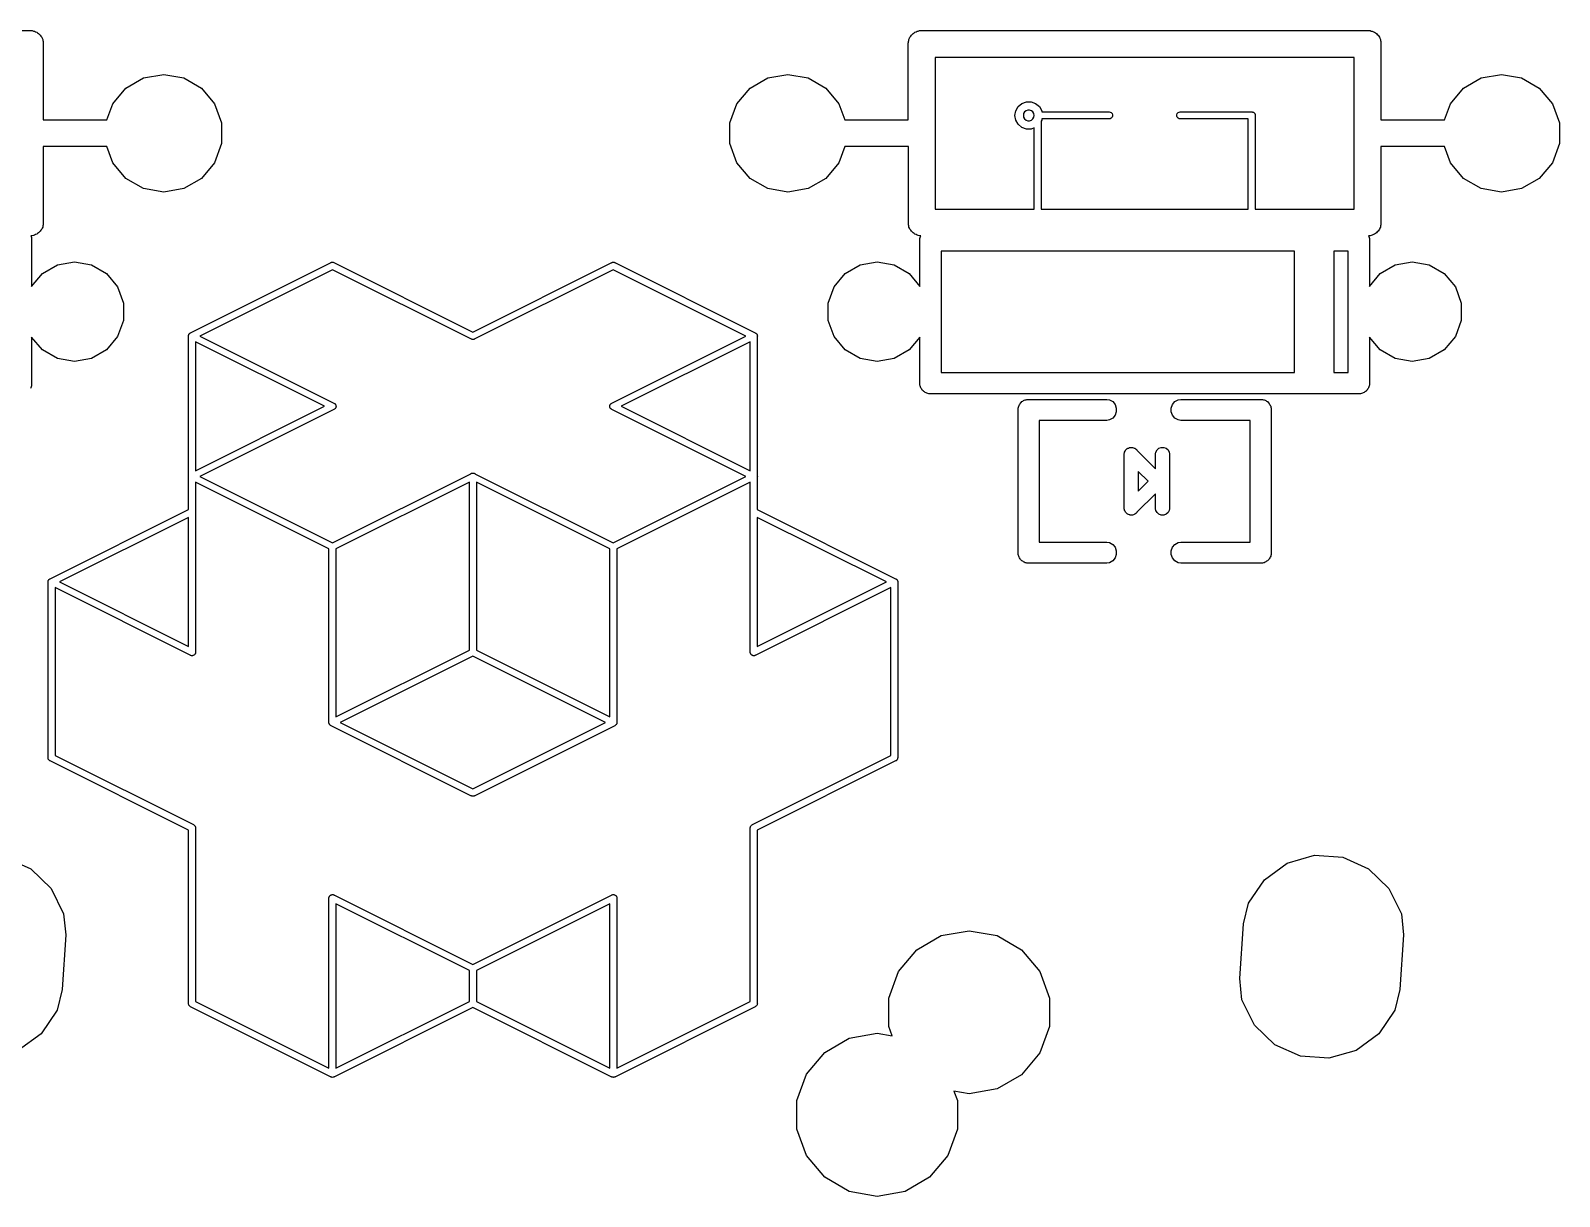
# Model space of a CAD drawing. Extents: x 243 to 312, y -176.3 to -102.
# Drawn here: x 290.2 to 311.98, y -147.21 to -130.62 of the extents above; entities that cross this region are included whole.
import ezdxf

# ---------------------------------------------------------------- set-up
doc = ezdxf.new("R2010")
doc.units = 0
doc.header["$MEASUREMENT"] = 0
doc.layers.add('BLACK', color=7, linetype='CONTINUOUS')

msp = doc.modelspace()

# ---------------------------------------------------------------- linework, layer by layer
at = {"layer": 'BLACK', "linetype": 'CONTINUOUS'}
for p, q in [((283.828, -130.619), (290.212, -130.619)), ((290.212, -130.619), (290.212, -130.62)), ((290.212, -130.62), (290.229, -130.62)), ((290.229, -130.62), (290.244, -130.625)), ((290.244, -130.625), (290.261, -130.628)), ((290.261, -130.628), (290.276, -130.637)), ((302.814, -130.637), (302.829, -130.628)), ((302.829, -130.628), (302.846, -130.625)), ((302.846, -130.625), (302.861, -130.62)), ((302.861, -130.62), (302.878, -130.62)), ((302.878, -130.62), (302.878, -130.619)), ((302.878, -130.619), (309.262, -130.619)), ((309.262, -130.619), (309.262, -130.62)), ((309.262, -130.62), (309.279, -130.62)), ((309.279, -130.62), (309.294, -130.625)), ((309.294, -130.625), (309.311, -130.628)), ((309.311, -130.628), (309.326, -130.637)), ((290.276, -130.637), (290.292, -130.642)), ((290.292, -130.642), (290.305, -130.653)), ((290.305, -130.653), (290.319, -130.662)), ((290.319, -130.662), (290.33, -130.675)), ((290.33, -130.675), (290.343, -130.686)), ((290.343, -130.686), (290.352, -130.7)), ((290.352, -130.7), (290.363, -130.713)), ((290.363, -130.713), (290.368, -130.729)), ((290.368, -130.729), (290.377, -130.744)), ((290.377, -130.744), (290.38, -130.761)), ((290.38, -130.761), (290.385, -130.776)), ((290.385, -130.776), (290.385, -130.793)), ((290.385, -130.793), (290.385, -130.793)), ((290.385, -130.793), (290.385, -131.889)), ((302.704, -131.889), (302.704, -130.793)), ((302.704, -130.793), (302.705, -130.793)), ((302.705, -130.776), (302.71, -130.761)), ((302.705, -130.793), (302.705, -130.776)), ((302.71, -130.761), (302.713, -130.744)), ((302.713, -130.744), (302.722, -130.729)), ((302.722, -130.729), (302.727, -130.713)), ((302.727, -130.713), (302.738, -130.7)), ((302.738, -130.7), (302.747, -130.686)), ((302.747, -130.686), (302.76, -130.675)), ((302.76, -130.675), (302.771, -130.662)), ((302.771, -130.662), (302.785, -130.653)), ((302.785, -130.653), (302.798, -130.642)), ((302.798, -130.642), (302.814, -130.637)), ((309.326, -130.637), (309.342, -130.642)), ((309.342, -130.642), (309.355, -130.653)), ((309.355, -130.653), (309.369, -130.662)), ((309.369, -130.662), (309.38, -130.675)), ((309.38, -130.675), (309.393, -130.686)), ((309.393, -130.686), (309.402, -130.7)), ((309.402, -130.7), (309.413, -130.713)), ((309.413, -130.713), (309.418, -130.729)), ((309.418, -130.729), (309.427, -130.744)), ((309.427, -130.744), (309.43, -130.761)), ((309.43, -130.761), (309.435, -130.776)), ((309.435, -130.776), (309.435, -130.793)), ((309.435, -130.793), (309.435, -130.793)), ((309.435, -130.793), (309.435, -131.889)), ((309.055, -131), (303.085, -131)), ((303.085, -131), (303.085, -133.159)), ((309.054, -133.159), (309.055, -131)), ((291.813, -131.292), (292.1, -131.242)), ((292.1, -131.242), (292.387, -131.292)), ((300.703, -131.292), (300.99, -131.242)), ((300.99, -131.242), (301.277, -131.292)), ((310.863, -131.292), (311.15, -131.242)), ((311.15, -131.242), (311.437, -131.292)), ((291.374, -131.661), (291.561, -131.438)), ((291.561, -131.438), (291.813, -131.292)), ((292.387, -131.292), (292.639, -131.438)), ((292.639, -131.438), (292.826, -131.661)), ((300.264, -131.661), (300.451, -131.438)), ((300.451, -131.438), (300.703, -131.292)), ((301.277, -131.292), (301.529, -131.438)), ((301.529, -131.438), (301.716, -131.661)), ((310.424, -131.661), (310.611, -131.438)), ((310.611, -131.438), (310.863, -131.292)), ((311.437, -131.292), (311.689, -131.438)), ((311.689, -131.438), (311.876, -131.661)), ((291.291, -131.889), (291.374, -131.661)), ((292.826, -131.661), (292.925, -131.934)), ((300.164, -131.934), (300.264, -131.661)), ((301.716, -131.661), (301.799, -131.889)), ((304.234, -131.759), (304.268, -131.7)), ((304.268, -131.7), (304.321, -131.656)), ((304.321, -131.656), (304.385, -131.632)), ((304.385, -131.632), (304.453, -131.632)), ((304.453, -131.632), (304.517, -131.656)), ((304.517, -131.656), (304.57, -131.7)), ((304.57, -131.7), (304.604, -131.759)), ((310.341, -131.889), (310.424, -131.661)), ((311.876, -131.661), (311.976, -131.934)), ((290.385, -131.889), (291.291, -131.889)), ((292.925, -131.934), (292.925, -132.226)), ((300.164, -132.226), (300.164, -131.934)), ((301.799, -131.889), (302.704, -131.889)), ((304.222, -131.826), (304.234, -131.759)), ((304.234, -131.893), (304.222, -131.826)), ((304.268, -131.952), (304.234, -131.893)), ((304.346, -131.8), (304.342, -131.826)), ((304.342, -131.826), (304.346, -131.852)), ((304.36, -131.776), (304.346, -131.8)), ((304.346, -131.852), (304.36, -131.876)), ((304.38, -131.759), (304.36, -131.776)), ((304.36, -131.876), (304.38, -131.893)), ((304.406, -131.75), (304.38, -131.759)), ((304.38, -131.893), (304.406, -131.902)), ((304.432, -131.75), (304.406, -131.75)), ((304.406, -131.902), (304.432, -131.902)), ((304.458, -131.759), (304.432, -131.75)), ((304.432, -131.902), (304.458, -131.893)), ((304.478, -131.776), (304.458, -131.759)), ((304.458, -131.893), (304.478, -131.876)), ((304.492, -131.8), (304.478, -131.776)), ((304.478, -131.876), (304.492, -131.852)), ((304.496, -131.826), (304.492, -131.8)), ((304.492, -131.852), (304.496, -131.826)), ((304.604, -131.893), (304.596, -131.907)), ((304.596, -131.907), (304.596, -133.159)), ((304.604, -131.759), (304.607, -131.776)), ((304.607, -131.876), (304.604, -131.893)), ((304.607, -131.776), (305.566, -131.776)), ((305.566, -131.876), (304.607, -131.876)), ((305.566, -131.776), (305.579, -131.779)), ((305.579, -131.873), (305.566, -131.876)), ((305.579, -131.779), (305.594, -131.787)), ((305.594, -131.865), (305.579, -131.873)), ((305.594, -131.787), (305.606, -131.801)), ((305.606, -131.851), (305.594, -131.865)), ((305.606, -131.801), (305.612, -131.817)), ((305.612, -131.835), (305.606, -131.851)), ((305.612, -131.817), (305.612, -131.835)), ((306.528, -131.817), (306.534, -131.801)), ((306.528, -131.835), (306.528, -131.817)), ((306.534, -131.851), (306.528, -131.835)), ((306.534, -131.801), (306.546, -131.787)), ((306.546, -131.865), (306.534, -131.851)), ((306.546, -131.787), (306.561, -131.779)), ((306.561, -131.873), (306.546, -131.865)), ((306.561, -131.779), (306.574, -131.776)), ((306.574, -131.876), (306.561, -131.873)), ((306.574, -131.776), (307.603, -131.776)), ((307.544, -131.876), (306.574, -131.876)), ((307.544, -133.159), (307.544, -131.876)), ((307.603, -131.776), (307.607, -131.778)), ((307.607, -131.778), (307.611, -131.779)), ((307.611, -131.779), (307.615, -131.781)), ((307.615, -131.781), (307.619, -131.782)), ((307.619, -131.782), (307.623, -131.785)), ((307.623, -131.785), (307.626, -131.787)), ((307.626, -131.787), (307.629, -131.791)), ((307.629, -131.791), (307.633, -131.794)), ((307.633, -131.794), (307.635, -131.797)), ((307.635, -131.797), (307.638, -131.801)), ((307.638, -131.801), (307.639, -131.805)), ((307.639, -131.805), (307.641, -131.809)), ((307.641, -131.809), (307.642, -131.813)), ((307.642, -131.813), (307.644, -131.817)), ((307.644, -131.817), (307.644, -133.159)), ((309.435, -131.889), (310.341, -131.889)), ((311.976, -131.934), (311.976, -132.226)), ((304.321, -131.996), (304.268, -131.952)), ((304.385, -132.02), (304.321, -131.996)), ((304.453, -132.02), (304.385, -132.02)), ((304.496, -132.004), (304.453, -132.02)), ((304.496, -133.159), (304.496, -132.004)), ((291.291, -132.27), (290.385, -132.27)), ((290.385, -132.27), (290.385, -133.367)), ((291.374, -132.499), (291.291, -132.27)), ((292.925, -132.226), (292.826, -132.499)), ((300.264, -132.499), (300.164, -132.226)), ((301.799, -132.27), (301.716, -132.499)), ((302.705, -132.27), (301.799, -132.27)), ((302.705, -133.384), (302.705, -132.27)), ((310.341, -132.27), (309.435, -132.27)), ((309.435, -132.27), (309.435, -133.367)), ((310.424, -132.499), (310.341, -132.27)), ((311.976, -132.226), (311.876, -132.499)), ((291.561, -132.722), (291.374, -132.499)), ((292.826, -132.499), (292.639, -132.722)), ((300.451, -132.722), (300.264, -132.499)), ((301.716, -132.499), (301.529, -132.722)), ((310.611, -132.722), (310.424, -132.499)), ((311.876, -132.499), (311.689, -132.722)), ((291.813, -132.868), (291.561, -132.722)), ((292.639, -132.722), (292.387, -132.868)), ((300.703, -132.868), (300.451, -132.722)), ((301.529, -132.722), (301.277, -132.868)), ((310.863, -132.868), (310.611, -132.722)), ((311.689, -132.722), (311.437, -132.868)), ((292.1, -132.918), (291.813, -132.868)), ((292.387, -132.868), (292.1, -132.918)), ((300.99, -132.918), (300.703, -132.868)), ((301.277, -132.868), (300.99, -132.918)), ((311.15, -132.918), (310.863, -132.868)), ((311.437, -132.868), (311.15, -132.918)), ((303.085, -133.159), (304.496, -133.159)), ((304.596, -133.159), (307.544, -133.159)), ((307.644, -133.159), (309.054, -133.159)), ((290.363, -133.447), (290.352, -133.46)), ((290.368, -133.431), (290.363, -133.447)), ((290.377, -133.416), (290.368, -133.431)), ((290.38, -133.399), (290.377, -133.416)), ((290.385, -133.384), (290.38, -133.399)), ((290.385, -133.367), (290.385, -133.367)), ((290.385, -133.367), (290.385, -133.384)), ((302.71, -133.399), (302.705, -133.384)), ((302.713, -133.416), (302.71, -133.399)), ((302.722, -133.431), (302.713, -133.416)), ((302.727, -133.447), (302.722, -133.431)), ((302.738, -133.46), (302.727, -133.447)), ((309.413, -133.447), (309.402, -133.46)), ((309.418, -133.431), (309.413, -133.447)), ((309.427, -133.416), (309.418, -133.431)), ((309.43, -133.399), (309.427, -133.416)), ((309.435, -133.384), (309.43, -133.399)), ((309.435, -133.367), (309.435, -133.367)), ((309.435, -133.367), (309.435, -133.384)), ((290.212, -133.54), (290.207, -133.54)), ((290.207, -133.54), (290.213, -133.551)), ((290.229, -133.54), (290.212, -133.54)), ((290.212, -133.54), (290.212, -133.54)), ((290.213, -133.551), (290.216, -133.564)), ((290.216, -133.564), (290.22, -133.577)), ((290.22, -133.577), (290.22, -134.26)), ((290.244, -133.535), (290.229, -133.54)), ((290.261, -133.532), (290.244, -133.535)), ((290.276, -133.523), (290.261, -133.532)), ((290.292, -133.518), (290.276, -133.523)), ((290.305, -133.507), (290.292, -133.518)), ((290.319, -133.498), (290.305, -133.507)), ((290.33, -133.485), (290.319, -133.498)), ((290.343, -133.474), (290.33, -133.485)), ((290.352, -133.46), (290.343, -133.474)), ((302.747, -133.474), (302.738, -133.46)), ((302.76, -133.485), (302.747, -133.474)), ((302.771, -133.498), (302.76, -133.485)), ((302.785, -133.507), (302.771, -133.498)), ((302.798, -133.518), (302.785, -133.507)), ((302.814, -133.523), (302.798, -133.518)), ((302.829, -133.532), (302.814, -133.523)), ((302.846, -133.535), (302.829, -133.532)), ((302.861, -133.54), (302.846, -133.535)), ((302.878, -133.54), (302.861, -133.54)), ((302.87, -133.577), (302.874, -133.564)), ((302.87, -133.631), (302.87, -133.577)), ((302.87, -134.26), (302.87, -133.631)), ((302.87, -133.631), (302.87, -133.631)), ((302.874, -133.564), (302.877, -133.551)), ((302.877, -133.551), (302.883, -133.54)), ((302.883, -133.54), (302.878, -133.54)), ((302.878, -133.54), (302.878, -133.54)), ((309.262, -133.54), (309.257, -133.54)), ((309.257, -133.54), (309.263, -133.551)), ((309.279, -133.54), (309.262, -133.54)), ((309.262, -133.54), (309.262, -133.54)), ((309.263, -133.551), (309.266, -133.564)), ((309.266, -133.564), (309.27, -133.577)), ((309.27, -133.577), (309.27, -134.26)), ((309.294, -133.535), (309.279, -133.54)), ((309.311, -133.532), (309.294, -133.535)), ((309.326, -133.523), (309.311, -133.532)), ((309.342, -133.518), (309.326, -133.523)), ((309.355, -133.507), (309.342, -133.518)), ((309.369, -133.498), (309.355, -133.507)), ((309.38, -133.485), (309.369, -133.498)), ((309.393, -133.474), (309.38, -133.485)), ((309.402, -133.46), (309.393, -133.474)), ((308.204, -133.756), (303.174, -133.756)), ((303.174, -133.756), (303.174, -135.484)), ((308.204, -135.484), (308.204, -133.756)), ((308.966, -133.756), (308.762, -133.756)), ((308.762, -133.756), (308.762, -135.484)), ((308.966, -134.593), (308.966, -133.756)), ((290.22, -134.26), (290.374, -134.077)), ((290.374, -134.077), (290.587, -133.953)), ((290.587, -133.953), (290.83, -133.911)), ((290.83, -133.911), (291.073, -133.953)), ((291.073, -133.953), (291.286, -134.077)), ((291.286, -134.077), (291.444, -134.265)), ((292.484, -134.92), (294.474, -133.925)), ((294.503, -134.022), (292.615, -134.966)), ((294.474, -133.925), (294.476, -133.924)), ((294.476, -133.924), (294.482, -133.921)), ((294.482, -133.921), (294.485, -133.919)), ((294.485, -133.919), (294.486, -133.919)), ((294.486, -133.919), (294.492, -133.917)), ((294.492, -133.917), (294.495, -133.917)), ((294.495, -133.917), (294.498, -133.916)), ((294.498, -133.916), (294.503, -133.916)), ((294.503, -133.916), (294.509, -133.916)), ((296.474, -135.008), (294.503, -134.022)), ((294.509, -133.916), (294.512, -133.917)), ((294.512, -133.917), (294.515, -133.917)), ((294.515, -133.917), (294.521, -133.919)), ((294.521, -133.919), (294.522, -133.919)), ((294.522, -133.919), (294.525, -133.921)), ((294.525, -133.921), (294.531, -133.924)), ((294.531, -133.924), (294.532, -133.925)), ((294.532, -133.925), (296.503, -134.91)), ((296.503, -134.91), (298.474, -133.925)), ((298.503, -134.022), (296.532, -135.008)), ((298.474, -133.925), (298.476, -133.924)), ((298.476, -133.924), (298.482, -133.921)), ((298.482, -133.921), (298.485, -133.919)), ((298.485, -133.919), (298.486, -133.919)), ((298.486, -133.919), (298.492, -133.917)), ((298.492, -133.917), (298.495, -133.917)), ((298.495, -133.917), (298.498, -133.916)), ((298.498, -133.916), (298.503, -133.916)), ((298.503, -133.916), (298.509, -133.916)), ((300.392, -134.966), (298.503, -134.022)), ((298.509, -133.916), (298.512, -133.917)), ((298.512, -133.917), (298.515, -133.917)), ((298.515, -133.917), (298.521, -133.919)), ((298.521, -133.919), (298.522, -133.919)), ((298.522, -133.919), (298.525, -133.921)), ((298.525, -133.921), (298.531, -133.924)), ((298.531, -133.924), (298.532, -133.925)), ((298.532, -133.925), (300.523, -134.92)), ((301.646, -134.265), (301.804, -134.077)), ((301.804, -134.077), (302.017, -133.953)), ((302.017, -133.953), (302.26, -133.911)), ((302.26, -133.911), (302.503, -133.953)), ((302.503, -133.953), (302.716, -134.077)), ((302.716, -134.077), (302.87, -134.26)), ((309.27, -134.26), (309.424, -134.077)), ((309.424, -134.077), (309.637, -133.953)), ((309.637, -133.953), (309.88, -133.911)), ((309.88, -133.911), (310.123, -133.953)), ((310.123, -133.953), (310.336, -134.077)), ((310.336, -134.077), (310.494, -134.265)), ((291.444, -134.265), (291.529, -134.497)), ((301.561, -134.497), (301.646, -134.265)), ((310.494, -134.265), (310.578, -134.497)), ((291.529, -134.497), (291.529, -134.743)), ((301.561, -134.743), (301.561, -134.497)), ((310.578, -134.497), (310.578, -134.743)), ((291.529, -134.743), (291.444, -134.975)), ((301.646, -134.975), (301.561, -134.743)), ((308.966, -134.607), (308.966, -134.593)), ((308.966, -134.593), (308.966, -134.593)), ((308.966, -135.484), (308.966, -134.607)), ((310.578, -134.743), (310.494, -134.975)), ((290.374, -135.163), (290.22, -134.98)), ((290.22, -134.98), (290.22, -135.663)), ((291.444, -134.975), (291.286, -135.163)), ((292.453, -134.963), (292.454, -134.957)), ((292.453, -134.966), (292.453, -134.963)), ((292.453, -134.969), (292.453, -134.966)), ((292.453, -134.972), (292.453, -134.969)), ((292.453, -136.96), (292.453, -134.972)), ((292.454, -134.957), (292.455, -134.952)), ((292.455, -134.952), (292.456, -134.95)), ((292.456, -134.949), (292.457, -134.947)), ((292.456, -134.95), (292.456, -134.949)), ((292.457, -134.946), (292.46, -134.941)), ((292.457, -134.947), (292.457, -134.946)), ((292.46, -134.941), (292.463, -134.936)), ((292.463, -134.936), (292.464, -134.935)), ((292.464, -134.935), (292.465, -134.933)), ((292.465, -134.933), (292.466, -134.932)), ((292.466, -134.932), (292.467, -134.931)), ((292.467, -134.931), (292.471, -134.928)), ((292.471, -134.928), (292.476, -134.924)), ((292.476, -134.924), (292.477, -134.923)), ((292.477, -134.923), (292.478, -134.922)), ((292.478, -134.922), (292.484, -134.92)), ((292.615, -134.966), (294.525, -135.921)), ((298.482, -135.921), (300.392, -134.966)), ((300.523, -134.92), (300.529, -134.922)), ((300.529, -134.922), (300.53, -134.923)), ((300.53, -134.923), (300.531, -134.924)), ((300.531, -134.924), (300.536, -134.928)), ((300.536, -134.928), (300.54, -134.931)), ((300.54, -134.931), (300.541, -134.932)), ((300.541, -134.932), (300.542, -134.933)), ((300.542, -134.933), (300.543, -134.935)), ((300.543, -134.935), (300.544, -134.936)), ((300.544, -134.936), (300.547, -134.941)), ((300.547, -134.941), (300.55, -134.946)), ((300.55, -134.946), (300.55, -134.947)), ((300.55, -134.947), (300.551, -134.949)), ((300.551, -134.949), (300.551, -134.95)), ((300.551, -134.95), (300.552, -134.952)), ((300.552, -134.952), (300.553, -134.957)), ((300.553, -134.957), (300.554, -134.963)), ((300.554, -134.969), (300.553, -134.972)), ((300.553, -134.972), (300.553, -136.96)), ((300.554, -134.963), (300.554, -134.966)), ((300.554, -134.966), (300.554, -134.969)), ((301.804, -135.163), (301.646, -134.975)), ((302.87, -134.98), (302.716, -135.163)), ((302.87, -135.609), (302.87, -134.98)), ((309.424, -135.163), (309.27, -134.98)), ((309.27, -134.98), (309.27, -135.663)), ((310.494, -134.975), (310.336, -135.163)), ((290.587, -135.286), (290.374, -135.163)), ((291.286, -135.163), (291.073, -135.286)), ((294.392, -135.966), (292.553, -135.047)), ((292.553, -135.047), (292.553, -136.885)), ((296.476, -135.008), (296.474, -135.008)), ((296.482, -135.011), (296.476, -135.008)), ((296.485, -135.013), (296.482, -135.011)), ((296.486, -135.013), (296.485, -135.013)), ((296.492, -135.015), (296.486, -135.013)), ((296.495, -135.016), (296.492, -135.015)), ((296.498, -135.017), (296.495, -135.016)), ((296.503, -135.016), (296.498, -135.017)), ((296.509, -135.017), (296.503, -135.016)), ((296.512, -135.016), (296.509, -135.017)), ((296.515, -135.015), (296.512, -135.016)), ((296.521, -135.013), (296.515, -135.015)), ((296.522, -135.013), (296.521, -135.013)), ((296.525, -135.011), (296.522, -135.013)), ((296.531, -135.008), (296.525, -135.011)), ((296.532, -135.008), (296.531, -135.008)), ((300.453, -135.047), (298.615, -135.966)), ((300.453, -136.885), (300.453, -135.047)), ((302.017, -135.286), (301.804, -135.163)), ((302.716, -135.163), (302.503, -135.286)), ((309.637, -135.286), (309.424, -135.163)), ((310.336, -135.163), (310.123, -135.286)), ((290.83, -135.329), (290.587, -135.286)), ((291.073, -135.286), (290.83, -135.329)), ((302.26, -135.329), (302.017, -135.286)), ((302.503, -135.286), (302.26, -135.329)), ((309.88, -135.329), (309.637, -135.286)), ((310.123, -135.286), (309.88, -135.329)), ((302.87, -135.663), (302.87, -135.609)), ((303.174, -135.484), (308.204, -135.484)), ((308.762, -135.484), (308.966, -135.484)), ((290.207, -135.701), (290.202, -135.713)), ((290.213, -135.689), (290.207, -135.701)), ((290.216, -135.676), (290.213, -135.689)), ((290.22, -135.663), (290.216, -135.676)), ((302.874, -135.676), (302.87, -135.663)), ((302.877, -135.689), (302.874, -135.676)), ((302.883, -135.701), (302.877, -135.689)), ((302.888, -135.713), (302.883, -135.701)), ((302.897, -135.724), (302.888, -135.713)), ((302.903, -135.735), (302.897, -135.724)), ((302.914, -135.744), (302.903, -135.735)), ((302.923, -135.755), (302.914, -135.744)), ((302.934, -135.761), (302.923, -135.755)), ((302.945, -135.77), (302.934, -135.761)), ((302.957, -135.775), (302.945, -135.77)), ((302.969, -135.781), (302.957, -135.775)), ((302.982, -135.784), (302.969, -135.781)), ((302.995, -135.788), (302.982, -135.784)), ((309.145, -135.788), (302.995, -135.788)), ((309.158, -135.784), (309.145, -135.788)), ((309.171, -135.781), (309.158, -135.784)), ((309.183, -135.775), (309.171, -135.781)), ((309.195, -135.77), (309.183, -135.775)), ((309.206, -135.761), (309.195, -135.77)), ((309.217, -135.755), (309.206, -135.761)), ((309.226, -135.744), (309.217, -135.755)), ((309.237, -135.735), (309.226, -135.744)), ((309.243, -135.724), (309.237, -135.735)), ((309.252, -135.713), (309.243, -135.724)), ((309.257, -135.701), (309.252, -135.713)), ((309.263, -135.689), (309.257, -135.701)), ((309.266, -135.676), (309.263, -135.689)), ((309.27, -135.663), (309.266, -135.676)), ((292.553, -136.885), (294.392, -135.966)), ((294.525, -136.011), (292.615, -136.966)), ((294.525, -135.921), (294.531, -135.924)), ((294.531, -136.008), (294.525, -136.011)), ((294.531, -135.924), (294.536, -135.928)), ((294.536, -136.004), (294.531, -136.008)), ((294.536, -135.928), (294.54, -135.931)), ((294.54, -136.001), (294.536, -136.004)), ((294.54, -135.931), (294.542, -135.934)), ((294.542, -135.998), (294.54, -136.001)), ((294.542, -135.934), (294.544, -135.936)), ((294.544, -135.996), (294.542, -135.998)), ((294.544, -135.936), (294.547, -135.941)), ((294.547, -135.991), (294.544, -135.996)), ((294.547, -135.941), (294.55, -135.946)), ((294.55, -135.986), (294.547, -135.991)), ((294.55, -135.946), (294.551, -135.949)), ((294.551, -135.983), (294.55, -135.986)), ((294.551, -135.949), (294.552, -135.952)), ((294.552, -135.981), (294.551, -135.983)), ((294.552, -135.952), (294.553, -135.957)), ((294.553, -135.975), (294.552, -135.981)), ((294.553, -135.957), (294.554, -135.963)), ((294.554, -135.969), (294.553, -135.975)), ((294.554, -135.963), (294.554, -135.966)), ((294.554, -135.966), (294.554, -135.969)), ((298.453, -135.963), (298.454, -135.957)), ((298.453, -135.966), (298.453, -135.963)), ((298.453, -135.969), (298.453, -135.966)), ((298.454, -135.975), (298.453, -135.969)), ((298.454, -135.957), (298.455, -135.952)), ((298.455, -135.981), (298.454, -135.975)), ((298.455, -135.952), (298.456, -135.949)), ((298.456, -135.983), (298.455, -135.981)), ((298.456, -135.949), (298.457, -135.946)), ((298.457, -135.986), (298.456, -135.983)), ((298.457, -135.946), (298.46, -135.941)), ((298.46, -135.991), (298.457, -135.986)), ((298.46, -135.941), (298.463, -135.936)), ((298.463, -135.996), (298.46, -135.991)), ((298.463, -135.936), (298.465, -135.934)), ((298.465, -135.998), (298.463, -135.996)), ((298.465, -135.934), (298.467, -135.931)), ((298.467, -136.001), (298.465, -135.998)), ((298.467, -135.931), (298.471, -135.928)), ((298.471, -136.004), (298.467, -136.001)), ((298.471, -135.928), (298.476, -135.924)), ((298.476, -136.008), (298.471, -136.004)), ((298.476, -135.924), (298.482, -135.921)), ((298.482, -136.011), (298.476, -136.008)), ((300.392, -136.966), (298.482, -136.011)), ((298.615, -135.966), (300.453, -136.885)), ((304.269, -135.991), (304.274, -135.978)), ((304.269, -136.004), (304.269, -135.991)), ((304.269, -138.062), (304.269, -136.004)), ((304.274, -135.978), (304.276, -135.965)), ((304.276, -135.965), (304.283, -135.953)), ((304.283, -135.953), (304.287, -135.941)), ((304.287, -135.941), (304.296, -135.931)), ((304.296, -135.931), (304.302, -135.919)), ((304.302, -135.919), (304.313, -135.911)), ((304.313, -135.911), (304.321, -135.9)), ((304.321, -135.9), (304.333, -135.894)), ((304.333, -135.894), (304.343, -135.885)), ((304.343, -135.885), (304.355, -135.881)), ((304.355, -135.881), (304.367, -135.874)), ((304.367, -135.874), (304.38, -135.872)), ((304.38, -135.872), (304.393, -135.867)), ((304.393, -135.867), (304.406, -135.867)), ((304.406, -135.867), (304.406, -135.867)), ((304.406, -135.867), (305.529, -135.867)), ((305.529, -135.867), (305.568, -135.874)), ((305.568, -135.874), (305.614, -135.9)), ((305.614, -135.9), (305.648, -135.941)), ((305.648, -135.941), (305.666, -135.991)), ((305.666, -136.043), (305.648, -136.093)), ((305.666, -135.991), (305.666, -136.043)), ((306.447, -135.991), (306.465, -135.941)), ((306.447, -136.043), (306.447, -135.991)), ((306.465, -136.093), (306.447, -136.043)), ((306.465, -135.941), (306.499, -135.9)), ((306.499, -135.9), (306.545, -135.874)), ((306.545, -135.874), (306.584, -135.867)), ((306.584, -135.867), (307.734, -135.867)), ((307.734, -135.867), (307.747, -135.867)), ((307.734, -135.867), (307.734, -135.867)), ((307.747, -135.867), (307.76, -135.872)), ((307.76, -135.872), (307.773, -135.874)), ((307.773, -135.874), (307.785, -135.881)), ((307.785, -135.881), (307.797, -135.885)), ((307.797, -135.885), (307.807, -135.894)), ((307.807, -135.894), (307.819, -135.9)), ((307.819, -135.9), (307.827, -135.911)), ((307.827, -135.911), (307.838, -135.919)), ((307.838, -135.919), (307.844, -135.931)), ((307.844, -135.931), (307.853, -135.941)), ((307.853, -135.941), (307.857, -135.953)), ((307.857, -135.953), (307.864, -135.965)), ((307.864, -135.965), (307.866, -135.978)), ((307.866, -135.978), (307.871, -135.991)), ((307.871, -135.991), (307.871, -136.004)), ((307.871, -136.004), (307.871, -136.004)), ((307.871, -136.004), (307.871, -138.062)), ((305.529, -136.167), (304.569, -136.167)), ((304.569, -136.167), (304.569, -137.899)), ((305.568, -136.16), (305.529, -136.167)), ((305.614, -136.134), (305.568, -136.16)), ((305.648, -136.093), (305.614, -136.134)), ((306.499, -136.134), (306.465, -136.093)), ((306.545, -136.16), (306.499, -136.134)), ((306.584, -136.167), (306.545, -136.16)), ((307.571, -136.167), (306.584, -136.167)), ((307.571, -137.899), (307.571, -136.167)), ((305.778, -136.661), (305.78, -136.648)), ((305.78, -136.665), (305.778, -136.661)), ((305.779, -137.401), (305.78, -136.665)), ((305.78, -136.639), (305.781, -136.626)), ((305.78, -136.643), (305.78, -136.639)), ((305.78, -136.648), (305.78, -136.643)), ((305.781, -136.626), (305.783, -136.622)), ((305.783, -136.622), (305.784, -136.617)), ((305.784, -136.617), (305.791, -136.606)), ((305.791, -136.606), (305.796, -136.594)), ((305.796, -136.594), (305.799, -136.591)), ((305.799, -136.591), (305.802, -136.587)), ((305.802, -136.587), (305.812, -136.578)), ((305.812, -136.578), (305.821, -136.569)), ((305.821, -136.569), (305.825, -136.567)), ((305.825, -136.567), (305.829, -136.564)), ((305.829, -136.564), (305.841, -136.56)), ((305.841, -136.56), (305.853, -136.554)), ((305.853, -136.554), (305.858, -136.554)), ((305.858, -136.554), (305.862, -136.552)), ((305.862, -136.552), (305.875, -136.552)), ((305.875, -136.552), (305.888, -136.551)), ((305.888, -136.551), (305.893, -136.552)), ((305.893, -136.552), (305.897, -136.552)), ((305.897, -136.552), (305.91, -136.557)), ((305.91, -136.557), (305.922, -136.56)), ((305.922, -136.56), (305.926, -136.563)), ((305.926, -136.563), (305.93, -136.564)), ((305.93, -136.564), (305.94, -136.573)), ((305.94, -136.573), (305.944, -136.575)), ((305.944, -136.575), (305.947, -136.578)), ((305.947, -136.578), (305.957, -136.587)), ((305.957, -136.587), (305.96, -136.591)), ((305.96, -136.591), (306.224, -136.855)), ((306.224, -136.643), (306.229, -136.617)), ((306.224, -136.855), (306.224, -136.643)), ((306.229, -136.617), (306.246, -136.587)), ((306.246, -136.587), (306.273, -136.564)), ((306.273, -136.564), (306.306, -136.552)), ((306.306, -136.552), (306.342, -136.552)), ((306.342, -136.552), (306.375, -136.564)), ((306.375, -136.564), (306.402, -136.587)), ((306.402, -136.587), (306.419, -136.617)), ((306.419, -136.617), (306.424, -136.643)), ((306.424, -136.643), (306.424, -137.423)), ((294.503, -137.91), (296.474, -136.925)), ((296.474, -136.925), (296.476, -136.924)), ((296.476, -136.924), (296.477, -136.923)), ((296.477, -136.923), (296.478, -136.922)), ((296.478, -136.922), (296.484, -136.92)), ((296.484, -136.92), (296.485, -136.919)), ((296.485, -136.919), (296.486, -136.919)), ((296.486, -136.919), (296.492, -136.917)), ((296.492, -136.917), (296.493, -136.917)), ((296.493, -136.917), (296.495, -136.916)), ((296.495, -136.916), (296.496, -136.916)), ((296.496, -136.916), (296.498, -136.916)), ((296.498, -136.916), (296.503, -136.916)), ((296.503, -136.916), (296.509, -136.916)), ((296.509, -136.916), (296.511, -136.916)), ((296.511, -136.916), (296.512, -136.916)), ((296.512, -136.916), (296.514, -136.917)), ((296.514, -136.917), (296.515, -136.917)), ((296.515, -136.917), (296.521, -136.919)), ((296.521, -136.919), (296.522, -136.919)), ((296.522, -136.919), (296.523, -136.92)), ((296.523, -136.92), (296.529, -136.922)), ((296.529, -136.922), (296.53, -136.923)), ((296.53, -136.923), (296.531, -136.924)), ((296.531, -136.924), (296.532, -136.925)), ((296.532, -136.925), (298.503, -137.91)), ((306.119, -137.033), (305.979, -136.893)), ((305.979, -136.893), (305.979, -137.173)), ((292.453, -136.963), (292.453, -136.96)), ((292.453, -136.966), (292.453, -136.963)), ((292.453, -136.969), (292.453, -136.966)), ((292.453, -136.972), (292.453, -136.969)), ((292.453, -137.435), (292.453, -136.972)), ((294.453, -137.997), (292.553, -137.047)), ((292.553, -137.047), (292.553, -137.463)), ((292.615, -136.966), (294.503, -137.91)), ((296.453, -137.047), (294.553, -137.997)), ((296.453, -139.435), (296.453, -137.047)), ((298.453, -137.997), (296.553, -137.047)), ((296.553, -137.047), (296.553, -139.435)), ((298.503, -137.91), (300.392, -136.966)), ((300.453, -137.047), (298.553, -137.997)), ((300.453, -137.463), (300.453, -137.047)), ((300.553, -136.96), (300.554, -136.963)), ((300.554, -136.969), (300.553, -136.972)), ((300.553, -136.972), (300.553, -137.435)), ((300.554, -136.963), (300.554, -136.966)), ((300.554, -136.966), (300.554, -136.969)), ((305.979, -137.173), (306.119, -137.033)), ((306.224, -137.211), (305.96, -137.475)), ((306.224, -137.423), (306.224, -137.211)), ((290.484, -138.42), (292.453, -137.435)), ((292.453, -137.547), (290.615, -138.466)), ((292.453, -139.385), (292.453, -137.547)), ((292.553, -137.463), (292.554, -137.469)), ((292.554, -137.469), (292.553, -137.472)), ((292.553, -137.472), (292.553, -139.46)), ((300.453, -137.469), (300.453, -137.463)), ((300.453, -137.472), (300.453, -137.469)), ((300.453, -139.46), (300.453, -137.472)), ((300.553, -137.435), (302.523, -138.42)), ((302.392, -138.466), (300.553, -137.547)), ((300.553, -137.547), (300.553, -139.385)), ((305.778, -137.405), (305.779, -137.401)), ((305.779, -137.418), (305.778, -137.405)), ((305.779, -137.423), (305.779, -137.418)), ((305.78, -137.427), (305.779, -137.423)), ((305.781, -137.44), (305.78, -137.427)), ((305.783, -137.444), (305.781, -137.44)), ((305.784, -137.449), (305.783, -137.444)), ((305.791, -137.46), (305.784, -137.449)), ((305.796, -137.472), (305.791, -137.46)), ((305.799, -137.475), (305.796, -137.472)), ((305.802, -137.479), (305.799, -137.475)), ((305.812, -137.488), (305.802, -137.479)), ((305.821, -137.497), (305.812, -137.488)), ((305.825, -137.499), (305.821, -137.497)), ((305.829, -137.502), (305.825, -137.499)), ((305.841, -137.506), (305.829, -137.502)), ((305.853, -137.512), (305.841, -137.506)), ((305.858, -137.512), (305.853, -137.512)), ((305.862, -137.514), (305.858, -137.512)), ((305.875, -137.514), (305.862, -137.514)), ((305.888, -137.515), (305.875, -137.514)), ((305.893, -137.514), (305.888, -137.515)), ((305.897, -137.514), (305.893, -137.514)), ((305.91, -137.509), (305.897, -137.514)), ((305.922, -137.506), (305.91, -137.509)), ((305.926, -137.503), (305.922, -137.506)), ((305.93, -137.502), (305.926, -137.503)), ((305.94, -137.493), (305.93, -137.502)), ((305.944, -137.491), (305.94, -137.493)), ((305.947, -137.488), (305.944, -137.491)), ((305.957, -137.479), (305.947, -137.488)), ((305.96, -137.475), (305.957, -137.479)), ((306.229, -137.449), (306.224, -137.423)), ((306.246, -137.479), (306.229, -137.449)), ((306.273, -137.502), (306.246, -137.479)), ((306.306, -137.514), (306.273, -137.502)), ((306.342, -137.514), (306.306, -137.514)), ((306.375, -137.502), (306.342, -137.514)), ((306.402, -137.479), (306.375, -137.502)), ((306.419, -137.449), (306.402, -137.479)), ((306.424, -137.423), (306.419, -137.449)), ((294.453, -140.46), (294.453, -137.997)), ((294.553, -137.997), (294.553, -140.385)), ((298.453, -140.385), (298.453, -137.997)), ((298.553, -137.997), (298.553, -140.46)), ((304.569, -137.899), (305.529, -137.899)), ((305.529, -137.899), (305.568, -137.906)), ((305.568, -137.906), (305.614, -137.932)), ((305.614, -137.932), (305.648, -137.973)), ((305.648, -137.973), (305.666, -138.023)), ((305.666, -138.023), (305.666, -138.075)), ((306.447, -138.023), (306.465, -137.973)), ((306.447, -138.075), (306.447, -138.023)), ((306.465, -137.973), (306.499, -137.932)), ((306.499, -137.932), (306.545, -137.906)), ((306.545, -137.906), (306.584, -137.899)), ((306.584, -137.899), (307.571, -137.899)), ((304.269, -138.075), (304.269, -138.062)), ((304.269, -138.062), (304.269, -138.062)), ((304.274, -138.088), (304.269, -138.075)), ((304.276, -138.101), (304.274, -138.088)), ((304.283, -138.113), (304.276, -138.101)), ((304.287, -138.125), (304.283, -138.113)), ((304.296, -138.135), (304.287, -138.125)), ((304.302, -138.147), (304.296, -138.135)), ((304.313, -138.155), (304.302, -138.147)), ((304.321, -138.166), (304.313, -138.155)), ((304.333, -138.172), (304.321, -138.166)), ((304.343, -138.181), (304.333, -138.172)), ((304.355, -138.185), (304.343, -138.181)), ((304.367, -138.192), (304.355, -138.185)), ((304.38, -138.194), (304.367, -138.192)), ((304.393, -138.199), (304.38, -138.194)), ((304.406, -138.199), (304.393, -138.199)), ((305.529, -138.199), (304.406, -138.199)), ((304.406, -138.199), (304.406, -138.199)), ((305.568, -138.192), (305.529, -138.199)), ((305.614, -138.166), (305.568, -138.192)), ((305.648, -138.125), (305.614, -138.166)), ((305.666, -138.075), (305.648, -138.125)), ((306.465, -138.125), (306.447, -138.075)), ((306.499, -138.166), (306.465, -138.125)), ((306.545, -138.192), (306.499, -138.166)), ((306.584, -138.199), (306.545, -138.192)), ((307.734, -138.199), (306.584, -138.199)), ((307.747, -138.199), (307.734, -138.199)), ((307.734, -138.199), (307.734, -138.199)), ((307.76, -138.194), (307.747, -138.199)), ((307.773, -138.192), (307.76, -138.194)), ((307.785, -138.185), (307.773, -138.192)), ((307.797, -138.181), (307.785, -138.185)), ((307.807, -138.172), (307.797, -138.181)), ((307.819, -138.166), (307.807, -138.172)), ((307.827, -138.155), (307.819, -138.166)), ((307.838, -138.147), (307.827, -138.155)), ((307.844, -138.135), (307.838, -138.147)), ((307.853, -138.125), (307.844, -138.135)), ((307.857, -138.113), (307.853, -138.125)), ((307.864, -138.101), (307.857, -138.113)), ((307.866, -138.088), (307.864, -138.101)), ((307.871, -138.075), (307.866, -138.088)), ((307.871, -138.062), (307.871, -138.062)), ((307.871, -138.062), (307.871, -138.075)), ((290.453, -138.463), (290.454, -138.457)), ((290.453, -138.466), (290.453, -138.463)), ((290.453, -138.469), (290.453, -138.466)), ((290.454, -138.457), (290.455, -138.452)), ((290.455, -138.452), (290.456, -138.45)), ((290.456, -138.449), (290.457, -138.447)), ((290.456, -138.45), (290.456, -138.449)), ((290.457, -138.446), (290.46, -138.441)), ((290.457, -138.447), (290.457, -138.446)), ((290.46, -138.441), (290.463, -138.436)), ((290.463, -138.436), (290.464, -138.435)), ((290.464, -138.435), (290.465, -138.433)), ((290.465, -138.433), (290.466, -138.432)), ((290.466, -138.432), (290.467, -138.431)), ((290.467, -138.431), (290.471, -138.428)), ((290.471, -138.428), (290.476, -138.424)), ((290.476, -138.424), (290.477, -138.423)), ((290.477, -138.423), (290.478, -138.422)), ((290.478, -138.422), (290.484, -138.42)), ((290.615, -138.466), (292.453, -139.385)), ((300.553, -139.385), (302.392, -138.466)), ((302.523, -138.42), (302.529, -138.422)), ((302.529, -138.422), (302.53, -138.423)), ((302.53, -138.423), (302.531, -138.424)), ((302.531, -138.424), (302.536, -138.428)), ((302.536, -138.428), (302.54, -138.431)), ((302.54, -138.431), (302.541, -138.432)), ((302.541, -138.432), (302.542, -138.433)), ((302.542, -138.433), (302.543, -138.435)), ((302.543, -138.435), (302.544, -138.436)), ((302.544, -138.436), (302.547, -138.441)), ((302.547, -138.441), (302.55, -138.446)), ((302.55, -138.446), (302.55, -138.447)), ((302.55, -138.447), (302.551, -138.449)), ((302.551, -138.449), (302.551, -138.45)), ((302.551, -138.45), (302.552, -138.452)), ((302.552, -138.452), (302.553, -138.457)), ((302.553, -138.457), (302.554, -138.463)), ((302.554, -138.463), (302.554, -138.466)), ((302.554, -138.466), (302.554, -138.469)), ((290.453, -138.472), (290.453, -138.469)), ((290.453, -140.963), (290.453, -138.472)), ((292.476, -139.508), (290.553, -138.547)), ((290.553, -138.547), (290.553, -140.935)), ((302.453, -138.547), (300.531, -139.508)), ((302.453, -140.935), (302.453, -138.547)), ((302.554, -138.469), (302.553, -138.472)), ((302.553, -138.472), (302.553, -140.963)), ((292.478, -139.51), (292.476, -139.508)), ((292.484, -139.512), (292.478, -139.51)), ((292.485, -139.513), (292.484, -139.512)), ((292.488, -139.514), (292.485, -139.513)), ((292.495, -139.516), (292.488, -139.514)), ((292.496, -139.516), (292.495, -139.516)), ((292.498, -139.517), (292.496, -139.516)), ((292.505, -139.516), (292.498, -139.517)), ((292.512, -139.516), (292.505, -139.516)), ((292.514, -139.516), (292.512, -139.516)), ((292.515, -139.515), (292.514, -139.516)), ((292.522, -139.513), (292.515, -139.515)), ((292.529, -139.51), (292.522, -139.513)), ((292.53, -139.509), (292.529, -139.51)), ((292.531, -139.508), (292.53, -139.509)), ((292.537, -139.503), (292.531, -139.508)), ((292.542, -139.499), (292.537, -139.503)), ((292.543, -139.497), (292.542, -139.499)), ((292.544, -139.496), (292.543, -139.497)), ((292.548, -139.49), (292.544, -139.496)), ((292.551, -139.483), (292.548, -139.49)), ((292.552, -139.481), (292.551, -139.482)), ((292.551, -139.482), (292.551, -139.483)), ((292.553, -139.473), (292.552, -139.481)), ((292.553, -139.46), (292.554, -139.463)), ((292.554, -139.463), (292.553, -139.469)), ((292.553, -139.469), (292.553, -139.47)), ((292.553, -139.47), (292.553, -139.473)), ((294.553, -140.385), (296.453, -139.435)), ((296.503, -139.522), (294.615, -140.466)), ((298.392, -140.466), (296.503, -139.522)), ((296.553, -139.435), (298.453, -140.385)), ((300.453, -139.463), (300.453, -139.46)), ((300.453, -139.469), (300.453, -139.463)), ((300.453, -139.47), (300.453, -139.469)), ((300.454, -139.473), (300.453, -139.47)), ((300.455, -139.481), (300.454, -139.473)), ((300.456, -139.482), (300.455, -139.481)), ((300.456, -139.483), (300.456, -139.482)), ((300.459, -139.49), (300.456, -139.483)), ((300.463, -139.496), (300.459, -139.49)), ((300.464, -139.497), (300.463, -139.496)), ((300.465, -139.499), (300.464, -139.497)), ((300.47, -139.503), (300.465, -139.499)), ((300.476, -139.508), (300.47, -139.503)), ((300.477, -139.509), (300.476, -139.508)), ((300.478, -139.51), (300.477, -139.509)), ((300.485, -139.513), (300.478, -139.51)), ((300.492, -139.515), (300.485, -139.513)), ((300.493, -139.516), (300.492, -139.515)), ((300.495, -139.516), (300.493, -139.516)), ((300.502, -139.516), (300.495, -139.516)), ((300.509, -139.517), (300.502, -139.516)), ((300.511, -139.516), (300.509, -139.517)), ((300.512, -139.516), (300.511, -139.516)), ((300.519, -139.514), (300.512, -139.516)), ((300.522, -139.513), (300.519, -139.514)), ((300.523, -139.512), (300.522, -139.513)), ((300.529, -139.51), (300.523, -139.512)), ((300.531, -139.508), (300.529, -139.51)), ((294.453, -140.463), (294.453, -140.46)), ((294.453, -140.466), (294.453, -140.463)), ((294.453, -140.469), (294.453, -140.466)), ((294.454, -140.475), (294.453, -140.469)), ((294.455, -140.481), (294.454, -140.475)), ((294.456, -140.482), (294.455, -140.481)), ((294.456, -140.483), (294.456, -140.482)), ((294.457, -140.485), (294.456, -140.483)), ((294.457, -140.486), (294.457, -140.485)), ((294.46, -140.491), (294.457, -140.486)), ((294.463, -140.496), (294.46, -140.491)), ((294.464, -140.497), (294.463, -140.496)), ((294.465, -140.499), (294.464, -140.497)), ((294.466, -140.5), (294.465, -140.499)), ((294.467, -140.501), (294.466, -140.5)), ((294.471, -140.504), (294.467, -140.501)), ((294.476, -140.508), (294.471, -140.504)), ((294.477, -140.509), (294.476, -140.508)), ((294.478, -140.51), (294.477, -140.509)), ((294.484, -140.512), (294.478, -140.51)), ((296.474, -141.508), (294.484, -140.512)), ((294.615, -140.466), (296.503, -141.41)), ((296.503, -141.41), (298.392, -140.466)), ((298.523, -140.512), (296.532, -141.508)), ((298.529, -140.51), (298.523, -140.512)), ((298.53, -140.509), (298.529, -140.51)), ((298.531, -140.508), (298.53, -140.509)), ((298.536, -140.504), (298.531, -140.508)), ((298.54, -140.501), (298.536, -140.504)), ((298.541, -140.5), (298.54, -140.501)), ((298.542, -140.499), (298.541, -140.5)), ((298.543, -140.497), (298.542, -140.499)), ((298.544, -140.496), (298.543, -140.497)), ((298.547, -140.491), (298.544, -140.496)), ((298.55, -140.486), (298.547, -140.491)), ((298.551, -140.483), (298.55, -140.485)), ((298.55, -140.485), (298.55, -140.486)), ((298.552, -140.481), (298.551, -140.482)), ((298.551, -140.482), (298.551, -140.483)), ((298.553, -140.475), (298.552, -140.481)), ((298.553, -140.46), (298.554, -140.463)), ((298.554, -140.469), (298.553, -140.475)), ((298.554, -140.463), (298.554, -140.466)), ((298.554, -140.466), (298.554, -140.469)), ((290.453, -140.969), (290.453, -140.963)), ((290.455, -140.976), (290.453, -140.969)), ((290.456, -140.983), (290.455, -140.976)), ((290.457, -140.985), (290.456, -140.983)), ((290.457, -140.986), (290.457, -140.985)), ((290.461, -140.992), (290.457, -140.986)), ((290.465, -140.999), (290.461, -140.992)), ((290.466, -141), (290.465, -140.999)), ((290.467, -141.001), (290.466, -141)), ((290.472, -141.005), (290.467, -141.001)), ((290.478, -141.01), (290.472, -141.005)), ((290.484, -141.012), (290.478, -141.01)), ((292.453, -141.997), (290.484, -141.012)), ((290.553, -140.935), (292.523, -141.92)), ((300.484, -141.92), (302.453, -140.935)), ((302.523, -141.012), (300.553, -141.997)), ((302.529, -141.01), (302.523, -141.012)), ((302.534, -141.005), (302.529, -141.01)), ((302.54, -141.001), (302.534, -141.005)), ((302.541, -141), (302.54, -141.001)), ((302.542, -140.999), (302.541, -141)), ((302.546, -140.992), (302.542, -140.999)), ((302.55, -140.986), (302.546, -140.992)), ((302.551, -140.983), (302.55, -140.985)), ((302.55, -140.985), (302.55, -140.986)), ((302.552, -140.976), (302.551, -140.983)), ((302.554, -140.969), (302.552, -140.976)), ((302.553, -140.963), (302.554, -140.969)), ((296.476, -141.508), (296.474, -141.508)), ((296.482, -141.511), (296.476, -141.508)), ((296.485, -141.513), (296.482, -141.511)), ((296.486, -141.513), (296.485, -141.513)), ((296.492, -141.515), (296.486, -141.513)), ((296.521, -141.513), (296.515, -141.515)), ((296.522, -141.513), (296.521, -141.513)), ((296.525, -141.511), (296.522, -141.513)), ((296.531, -141.508), (296.525, -141.511)), ((296.532, -141.508), (296.531, -141.508)), ((296.495, -141.516), (296.492, -141.515)), ((296.498, -141.517), (296.495, -141.516)), ((296.503, -141.516), (296.498, -141.517)), ((296.509, -141.517), (296.503, -141.516)), ((296.512, -141.516), (296.509, -141.517)), ((296.515, -141.515), (296.512, -141.516)), ((292.523, -141.92), (292.529, -141.922)), ((292.529, -141.922), (292.534, -141.927)), ((292.534, -141.927), (292.54, -141.931)), ((292.54, -141.931), (292.541, -141.932)), ((292.541, -141.932), (292.542, -141.933)), ((292.542, -141.933), (292.546, -141.94)), ((292.546, -141.94), (292.55, -141.946)), ((292.55, -141.946), (292.55, -141.947)), ((292.55, -141.947), (292.551, -141.949)), ((292.551, -141.949), (292.552, -141.956)), ((300.455, -141.956), (300.456, -141.949)), ((300.456, -141.949), (300.457, -141.947)), ((300.457, -141.946), (300.461, -141.94)), ((300.457, -141.947), (300.457, -141.946)), ((300.461, -141.94), (300.465, -141.933)), ((300.465, -141.933), (300.466, -141.932)), ((300.466, -141.932), (300.467, -141.931)), ((300.467, -141.931), (300.472, -141.927)), ((300.472, -141.927), (300.478, -141.922)), ((300.478, -141.922), (300.484, -141.92)), ((292.453, -144.463), (292.453, -141.997)), ((292.552, -141.956), (292.554, -141.963)), ((292.554, -141.963), (292.553, -141.969)), ((292.553, -141.969), (292.553, -144.435)), ((300.453, -141.963), (300.455, -141.956)), ((300.453, -141.969), (300.453, -141.963)), ((300.453, -144.435), (300.453, -141.969)), ((300.553, -141.997), (300.553, -144.463)), ((289.84, -142.384), (290.208, -142.547)), ((308.1, -142.467), (308.488, -142.356)), ((308.488, -142.356), (308.89, -142.384)), ((308.89, -142.384), (309.258, -142.547)), ((290.208, -142.547), (290.498, -142.827)), ((307.774, -142.705), (308.1, -142.467)), ((309.258, -142.547), (309.548, -142.827)), ((307.549, -143.039), (307.774, -142.705)), ((290.498, -142.827), (290.675, -143.189)), ((294.453, -142.962), (294.454, -142.959)), ((294.453, -142.963), (294.453, -142.962)), ((294.453, -142.969), (294.453, -142.963)), ((294.453, -142.972), (294.453, -142.969)), ((294.453, -145.385), (294.453, -142.972)), ((294.454, -142.959), (294.455, -142.952)), ((294.455, -142.952), (294.456, -142.95)), ((294.456, -142.949), (294.459, -142.942)), ((294.456, -142.95), (294.456, -142.949)), ((294.459, -142.942), (294.463, -142.936)), ((294.463, -142.936), (294.464, -142.935)), ((294.464, -142.935), (294.465, -142.933)), ((294.465, -142.933), (294.47, -142.929)), ((294.47, -142.929), (294.476, -142.924)), ((294.476, -142.924), (294.477, -142.923)), ((294.477, -142.923), (294.478, -142.922)), ((294.478, -142.922), (294.485, -142.92)), ((294.485, -142.92), (294.492, -142.917)), ((294.492, -142.917), (294.493, -142.917)), ((294.493, -142.917), (294.495, -142.916)), ((294.495, -142.916), (294.502, -142.916)), ((294.502, -142.916), (294.509, -142.916)), ((294.509, -142.916), (294.511, -142.916)), ((294.511, -142.916), (294.512, -142.916)), ((294.512, -142.916), (294.519, -142.919)), ((294.519, -142.919), (294.522, -142.919)), ((294.522, -142.919), (294.523, -142.92)), ((294.523, -142.92), (294.529, -142.922)), ((294.529, -142.922), (294.531, -142.924)), ((294.531, -142.924), (296.503, -143.91)), ((296.503, -143.91), (298.476, -142.924)), ((298.476, -142.924), (298.478, -142.922)), ((298.478, -142.922), (298.484, -142.92)), ((298.484, -142.92), (298.485, -142.919)), ((298.485, -142.919), (298.488, -142.919)), ((298.488, -142.919), (298.495, -142.916)), ((298.495, -142.916), (298.496, -142.916)), ((298.496, -142.916), (298.498, -142.916)), ((298.498, -142.916), (298.505, -142.916)), ((298.505, -142.916), (298.512, -142.916)), ((298.512, -142.916), (298.514, -142.917)), ((298.514, -142.917), (298.515, -142.917)), ((298.515, -142.917), (298.522, -142.92)), ((298.522, -142.92), (298.529, -142.922)), ((298.529, -142.922), (298.53, -142.923)), ((298.53, -142.923), (298.531, -142.924)), ((298.531, -142.924), (298.537, -142.929)), ((298.537, -142.929), (298.542, -142.933)), ((298.542, -142.933), (298.543, -142.935)), ((298.543, -142.935), (298.544, -142.936)), ((298.544, -142.936), (298.548, -142.942)), ((298.548, -142.942), (298.551, -142.949)), ((298.551, -142.949), (298.551, -142.95)), ((298.551, -142.95), (298.552, -142.952)), ((298.552, -142.952), (298.553, -142.959)), ((298.553, -142.959), (298.553, -142.962)), ((298.553, -142.962), (298.553, -142.963)), ((298.553, -142.963), (298.554, -142.969)), ((298.554, -142.969), (298.553, -142.972)), ((298.553, -142.972), (298.553, -145.385)), ((309.548, -142.827), (309.725, -143.189)), ((290.675, -143.189), (290.707, -143.489)), ((296.453, -143.997), (294.553, -143.047)), ((294.553, -143.047), (294.553, -145.385)), ((298.453, -143.047), (296.553, -143.997)), ((298.453, -145.385), (298.453, -143.047)), ((307.477, -143.332), (307.549, -143.039)), ((309.725, -143.189), (309.757, -143.489)), ((303.173, -143.499), (303.57, -143.429)), ((303.57, -143.429), (303.967, -143.499)), ((307.423, -144.111), (307.477, -143.332)), ((290.707, -143.489), (290.653, -144.268)), ((302.824, -143.701), (303.173, -143.499)), ((303.967, -143.499), (304.316, -143.701)), ((309.757, -143.489), (309.703, -144.268)), ((302.565, -144.01), (302.824, -143.701)), ((304.316, -143.701), (304.575, -144.01)), ((296.453, -144.435), (296.453, -143.997)), ((296.553, -143.997), (296.553, -144.435)), ((302.427, -144.388), (302.565, -144.01)), ((304.575, -144.01), (304.713, -144.388)), ((307.455, -144.411), (307.423, -144.111)), ((290.653, -144.268), (290.581, -144.561)), ((309.703, -144.268), (309.631, -144.561)), ((290.581, -144.561), (290.356, -144.895)), ((292.453, -144.469), (292.453, -144.463)), ((292.455, -144.476), (292.453, -144.469)), ((292.456, -144.483), (292.455, -144.476)), ((292.457, -144.485), (292.456, -144.483)), ((292.457, -144.486), (292.457, -144.485)), ((292.461, -144.492), (292.457, -144.486)), ((292.465, -144.499), (292.461, -144.492)), ((292.466, -144.5), (292.465, -144.499)), ((292.467, -144.501), (292.466, -144.5)), ((292.472, -144.505), (292.467, -144.501)), ((292.478, -144.51), (292.472, -144.505)), ((292.484, -144.512), (292.478, -144.51)), ((294.474, -145.508), (292.484, -144.512)), ((292.553, -144.435), (294.453, -145.385)), ((296.503, -144.522), (294.532, -145.508)), ((294.553, -145.385), (296.453, -144.435)), ((298.474, -145.508), (296.503, -144.522)), ((296.553, -144.435), (298.453, -145.385)), ((300.523, -144.512), (298.532, -145.508)), ((298.553, -145.385), (300.453, -144.435)), ((300.529, -144.51), (300.523, -144.512)), ((300.534, -144.505), (300.529, -144.51)), ((300.54, -144.501), (300.534, -144.505)), ((300.541, -144.5), (300.54, -144.501)), ((300.542, -144.499), (300.541, -144.5)), ((300.546, -144.492), (300.542, -144.499)), ((300.55, -144.486), (300.546, -144.492)), ((300.551, -144.483), (300.55, -144.485)), ((300.55, -144.485), (300.55, -144.486)), ((300.552, -144.476), (300.551, -144.483)), ((300.554, -144.469), (300.552, -144.476)), ((300.553, -144.463), (300.554, -144.469)), ((302.427, -144.792), (302.427, -144.388)), ((304.713, -144.388), (304.713, -144.792)), ((307.632, -144.773), (307.455, -144.411)), ((309.631, -144.561), (309.406, -144.895)), ((307.922, -145.053), (307.632, -144.773)), ((290.356, -144.895), (290.03, -145.133)), ((301.514, -145.161), (301.863, -144.959)), ((301.863, -144.959), (302.26, -144.889)), ((302.26, -144.889), (302.476, -144.928)), ((302.476, -144.928), (302.427, -144.792)), ((304.713, -144.792), (304.575, -145.17)), ((309.406, -144.895), (309.08, -145.133)), ((301.255, -145.47), (301.514, -145.161)), ((304.575, -145.17), (304.316, -145.479)), ((308.29, -145.216), (307.922, -145.053)), ((309.08, -145.133), (308.692, -145.244)), ((308.692, -145.244), (308.29, -145.216)), ((294.476, -145.508), (294.474, -145.508)), ((294.477, -145.509), (294.476, -145.508)), ((294.478, -145.51), (294.477, -145.509)), ((294.484, -145.512), (294.478, -145.51)), ((294.485, -145.513), (294.484, -145.512)), ((294.486, -145.513), (294.485, -145.513)), ((294.492, -145.515), (294.486, -145.513)), ((294.493, -145.516), (294.492, -145.515)), ((294.495, -145.516), (294.493, -145.516)), ((294.496, -145.516), (294.495, -145.516)), ((294.498, -145.517), (294.496, -145.516)), ((294.503, -145.516), (294.498, -145.517)), ((294.509, -145.517), (294.503, -145.516)), ((294.511, -145.516), (294.509, -145.517)), ((294.512, -145.516), (294.511, -145.516)), ((294.514, -145.516), (294.512, -145.516)), ((294.515, -145.515), (294.514, -145.516)), ((294.521, -145.513), (294.515, -145.515)), ((294.522, -145.513), (294.521, -145.513)), ((294.523, -145.512), (294.522, -145.513)), ((294.529, -145.51), (294.523, -145.512)), ((294.53, -145.509), (294.529, -145.51)), ((294.531, -145.508), (294.53, -145.509)), ((294.532, -145.508), (294.531, -145.508)), ((298.476, -145.508), (298.474, -145.508)), ((298.477, -145.509), (298.476, -145.508)), ((298.478, -145.51), (298.477, -145.509)), ((298.484, -145.512), (298.478, -145.51)), ((298.485, -145.513), (298.484, -145.512)), ((298.486, -145.513), (298.485, -145.513)), ((298.492, -145.515), (298.486, -145.513)), ((298.493, -145.516), (298.492, -145.515)), ((298.495, -145.516), (298.493, -145.516)), ((298.496, -145.516), (298.495, -145.516)), ((298.498, -145.517), (298.496, -145.516)), ((298.503, -145.516), (298.498, -145.517)), ((298.509, -145.517), (298.503, -145.516)), ((298.511, -145.516), (298.509, -145.517)), ((298.512, -145.516), (298.511, -145.516)), ((298.514, -145.516), (298.512, -145.516)), ((298.515, -145.515), (298.514, -145.516)), ((298.521, -145.513), (298.515, -145.515)), ((298.522, -145.513), (298.521, -145.513)), ((298.523, -145.512), (298.522, -145.513)), ((298.529, -145.51), (298.523, -145.512)), ((298.53, -145.509), (298.529, -145.51)), ((298.531, -145.508), (298.53, -145.509)), ((298.532, -145.508), (298.531, -145.508)), ((301.117, -145.848), (301.255, -145.47)), ((304.316, -145.479), (303.967, -145.681)), ((301.117, -146.252), (301.117, -145.848)), ((303.57, -145.751), (303.353, -145.712)), ((303.353, -145.712), (303.403, -145.848)), ((303.403, -145.848), (303.403, -146.252)), ((303.967, -145.681), (303.57, -145.751)), ((301.255, -146.63), (301.117, -146.252)), ((303.403, -146.252), (303.265, -146.63)), ((301.514, -146.939), (301.255, -146.63)), ((303.265, -146.63), (303.006, -146.939)), ((301.863, -147.141), (301.514, -146.939)), ((303.006, -146.939), (302.657, -147.141)), ((302.26, -147.211), (301.863, -147.141)), ((302.657, -147.141), (302.26, -147.211))]:
    msp.add_line(p, q, dxfattribs=at)

doc.saveas('drawing.dxf')
